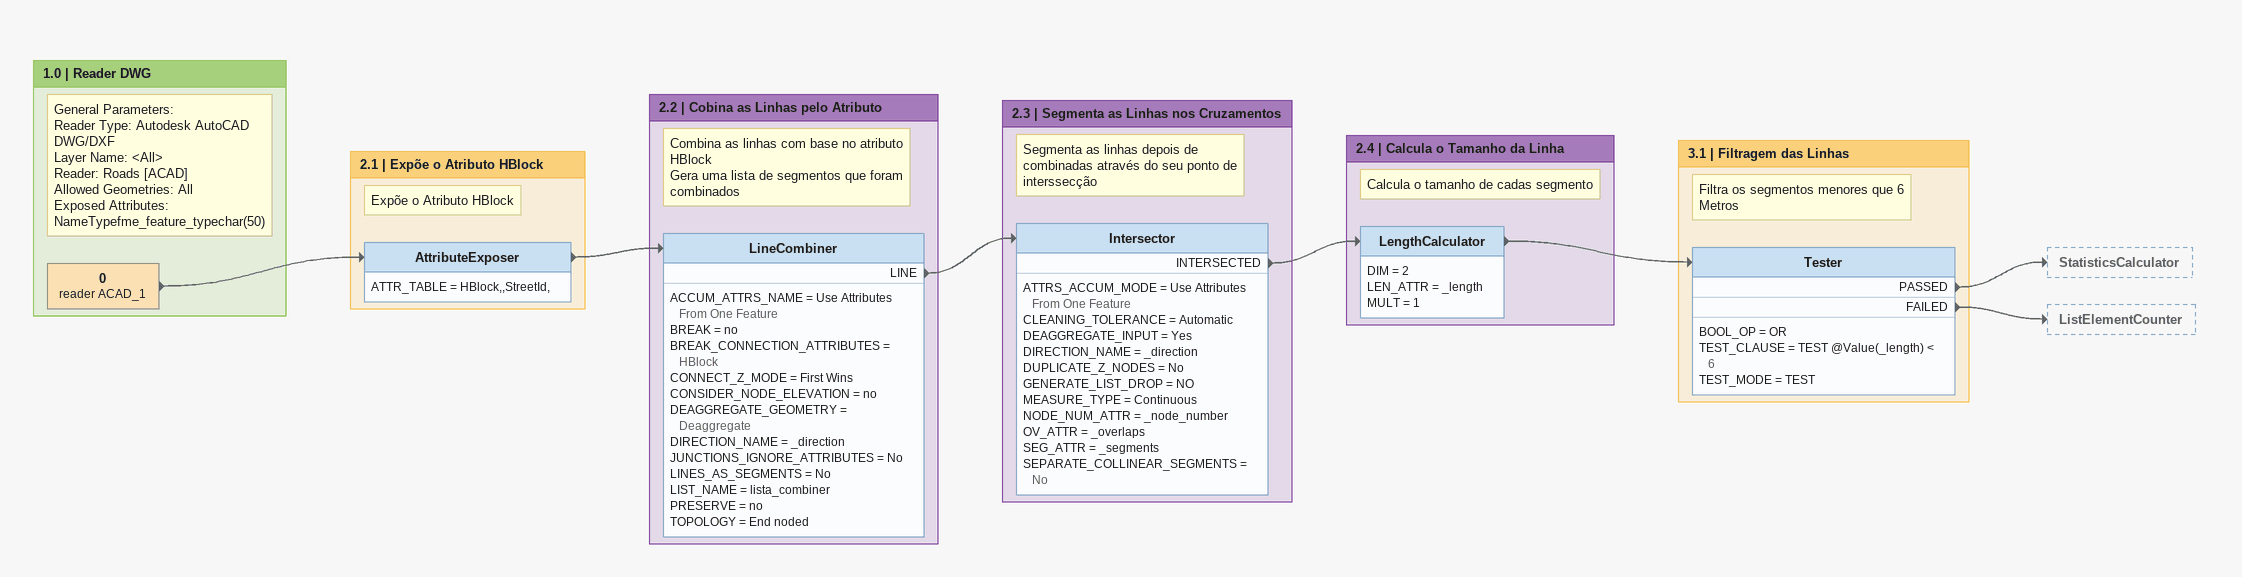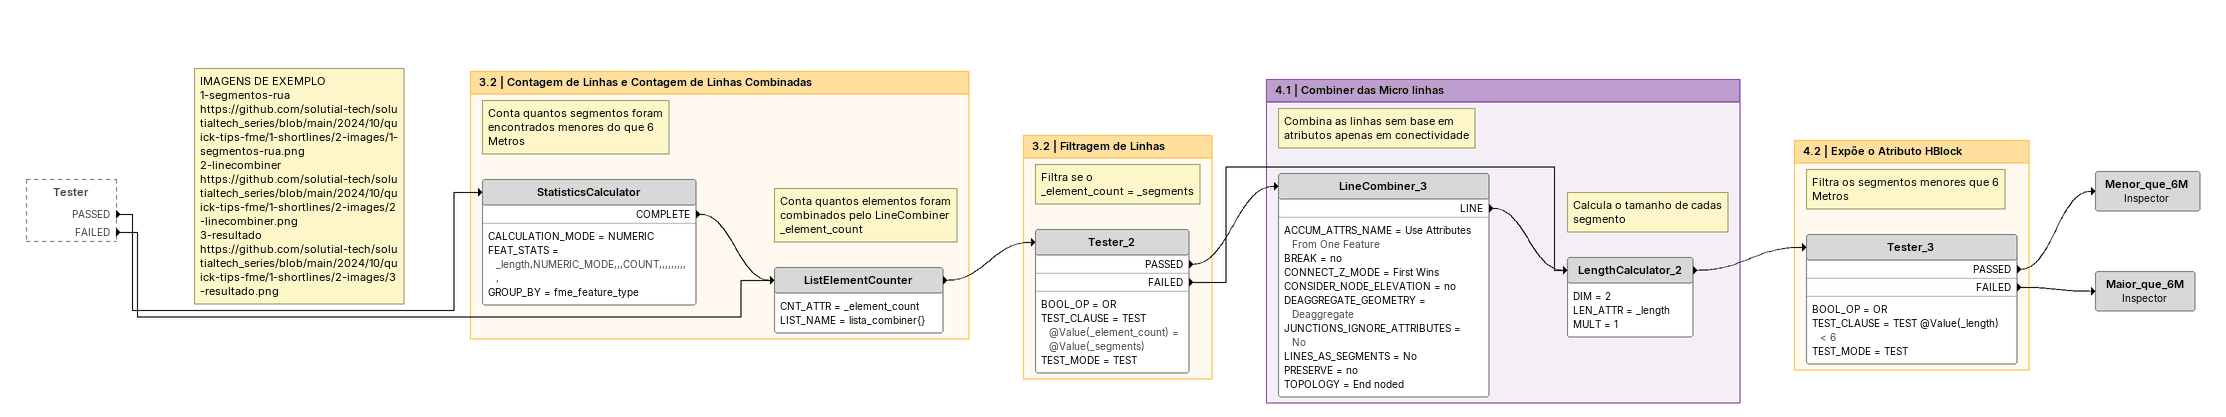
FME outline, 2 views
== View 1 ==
Bookmark: 1.0 | Reader DWG
Note: General Parameters: / Reader Type: Autodesk AutoCAD DWG/DXF / Layer Name: <All> / Reader: Roads [ACAD] / Allowed Geometries: All / Exposed Attributes: NameTypefme_feature_typechar(50)
0 (reader ACAD_1)
    -> AttributeExposer

Bookmark: 2.1 | Expõe o Atributo HBlock
Note: Expõe o Atributo HBlock
AttributeExposer
    ATTR_TABLE = HBlock,,StreetId,
    -> LineCombiner

Bookmark: 2.2 | Cobina as Linhas pelo Atributo
Note: Combina as linhas com base no atributo HBlock / Gera uma lista de segmentos que foram combinados
LineCombiner
    ACCUM_ATTRS_NAME = Use Attributes From One Feature
    BREAK = no
    BREAK_CONNECTION_ATTRIBUTES = HBlock
    CONNECT_Z_MODE = First Wins
    CONSIDER_NODE_ELEVATION = no
    DEAGGREGATE_GEOMETRY = Deaggregate
    DIRECTION_NAME = _direction
    JUNCTIONS_IGNORE_ATTRIBUTES = No
    LINES_AS_SEGMENTS = No
    LIST_NAME = lista_combiner
    PRESERVE = no
    TOPOLOGY = End noded
    LINE -> Intersector

Bookmark: 2.3 | Segmenta as Linhas nos Cruzamentos
Note: Segmenta as linhas depois de combinadas através do seu ponto de interssecção
Intersector
    ATTRS_ACCUM_MODE = Use Attributes From One Feature
    CLEANING_TOLERANCE = Automatic
    DEAGGREGATE_INPUT = Yes
    DIRECTION_NAME = _direction
    DUPLICATE_Z_NODES = No
    GENERATE_LIST_DROP = NO
    MEASURE_TYPE = Continuous
    NODE_NUM_ATTR = _node_number
    OV_ATTR = _overlaps
    SEG_ATTR = _segments
    SEPARATE_COLLINEAR_SEGMENTS = No
    INTERSECTED -> LengthCalculator

Bookmark: 2.4 | Calcula o Tamanho da Linha
Note: Calcula o tamanho de cadas segmento
LengthCalculator
    DIM = 2
    LEN_ATTR = _length
    MULT = 1
    -> Tester

Bookmark: 3.1 | Filtragem das Linhas
Note: Filtra os segmentos menores que 6 Metros
Tester
    BOOL_OP = OR
    TEST_CLAUSE = TEST @Value(_length) < 6
    TEST_MODE = TEST
    PASSED -> StatisticsCalculator
    FAILED -> ListElementCounter

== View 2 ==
Tester [outside]
    PASSED -> StatisticsCalculator
    FAILED -> ListElementCounter
Note: IMAGENS DE EXEMPLO / 1-segmentos-rua / https://github.com/solutial-tech/solutialtech_series/blob/main/2024/10/quick-tips-fme/1-shortlines/2-images/1-segmentos-rua.png / 2-linecombiner / https://github.com/solutial-tech/solutialtech_series/blob/main/2024/10/quick-tips-fme/1-shortlines/2-images/2-linecombiner.png / 3-resultado / https://github.com/solutial-tech/solutialtech_series/blob/main/2024/10/quick-tips-fme/1-shortlines/2-images/3-resultado.png
Menor_que_6M: Inspector
Maior_que_6M: Inspector

Bookmark: 3.2 | Contagem de Linhas e Contagem de Linhas Combinadas
Note: Conta quantos segmentos foram encontrados menores do que 6 Metros
StatisticsCalculator
    CALCULATION_MODE = NUMERIC
    FEAT_STATS = _length,NUMERIC_MODE,,,COUNT,,,,,,,,,,
    GROUP_BY = fme_feature_type
    COMPLETE -> ListElementCounter
Note: Conta quantos elementos foram combinados pelo LineCombiner _element_count
ListElementCounter
    CNT_ATTR = _element_count
    LIST_NAME = lista_combiner{}
    -> Tester_2

Bookmark: 3.2 | Filtragem de Linhas
Note: Filtra se o / _element_count = _segments
Tester_2
    BOOL_OP = OR
    TEST_CLAUSE = TEST @Value(_element_count) = @Value(_segments)
    TEST_MODE = TEST
    PASSED -> LineCombiner_3
    FAILED -> LengthCalculator_2

Bookmark: 4.1 | Combiner das Micro linhas
Note: Combina as linhas sem base em atributos apenas em conectividade
LineCombiner_3
    ACCUM_ATTRS_NAME = Use Attributes From One Feature
    BREAK = no
    CONNECT_Z_MODE = First Wins
    CONSIDER_NODE_ELEVATION = no
    DEAGGREGATE_GEOMETRY = Deaggregate
    JUNCTIONS_IGNORE_ATTRIBUTES = No
    LINES_AS_SEGMENTS = No
    PRESERVE = no
    TOPOLOGY = End noded
    LINE -> LengthCalculator_2
Note: Calcula o tamanho de cadas segmento
LengthCalculator_2
    DIM = 2
    LEN_ATTR = _length
    MULT = 1
    -> Tester_3

Bookmark: 4.2 | Expõe o Atributo HBlock
Note: Filtra os segmentos menores que 6 Metros
Tester_3
    BOOL_OP = OR
    TEST_CLAUSE = TEST @Value(_length) < 6
    TEST_MODE = TEST
    PASSED -> Menor_que_6M
    FAILED -> Maior_que_6M
